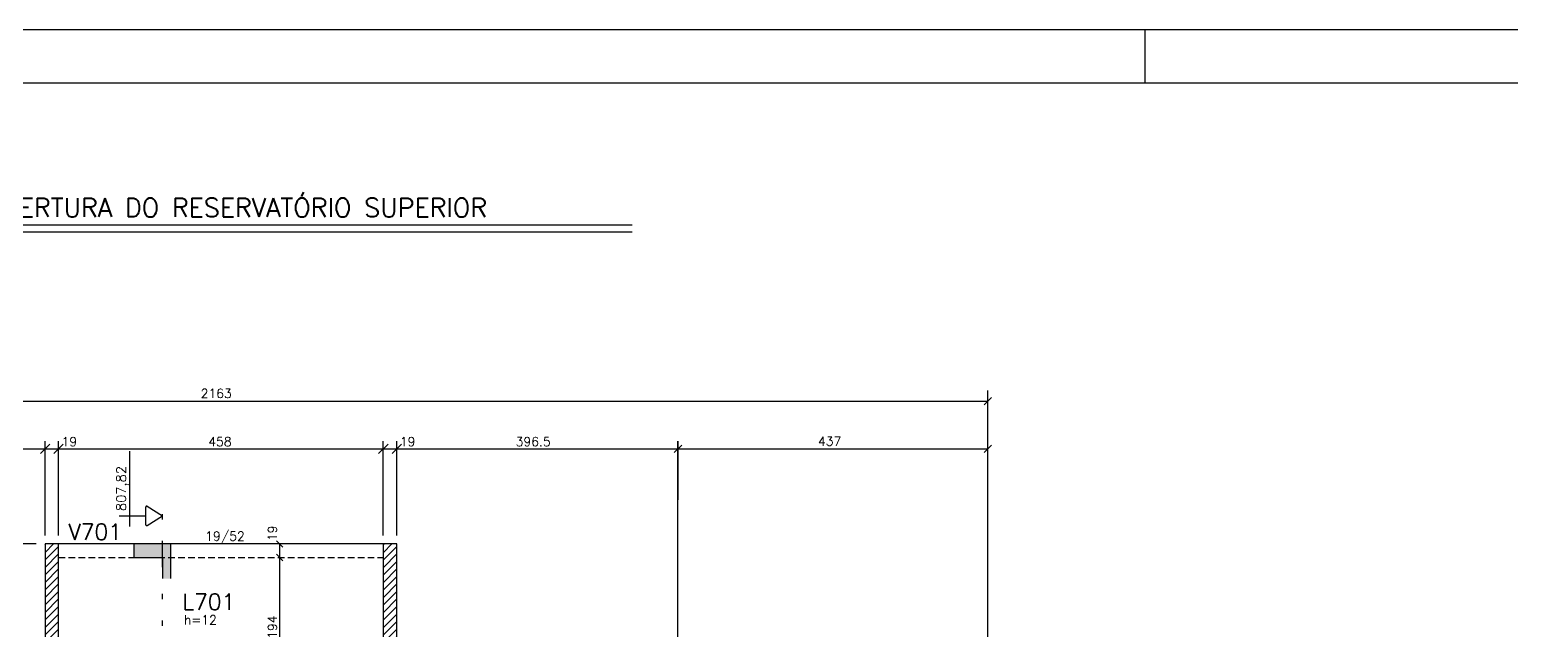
# Model space of a CAD drawing. Extents: x 26936 to 34826, y 0 to 4455.
# Drawn here: x 28528 to 30618, y 3607 to 4455 of the extents above; entities that cross this region are included whole.
import ezdxf

# ---------------------------------------------------------------- set-up
doc = ezdxf.new("R2010")
doc.units = 0
doc.header["$LTSCALE"] = 75
doc.header["$MEASUREMENT"] = 0
doc.linetypes.add('ESTILO_TQS_0004', pattern=[2, 0.5, -0.4, 0.1, -0.4, 0.1, -0.5])
doc.linetypes.add('HIDDEN2', pattern=[0.1875, 0.125, -0.0625])
doc.layers.get('0').update_dxf_attribs({"color": 3, "linetype": 'CONTINUOUS'})
for name, color, linetype in [('1', 2, 'CONTINUOUS'), ('205', 1, 'ESTILO_TQS_0004'), ('210', 2, 'HIDDEN2'), ('212', 3, 'CONTINUOUS'), ('216', 3, 'CONTINUOUS'), ('220', 5, 'CONTINUOUS'), ('221', 1, 'CONTINUOUS'), ('222', 6, 'CONTINUOUS'), ('226', 4, 'CONTINUOUS'), ('231', 1, 'CONTINUOUS'), ('233', 6, 'CONTINUOUS'), ('250', 1, 'CONTINUOUS'), ('253', 253, 'CONTINUOUS')]:
    doc.layers.add(name, color=color, linetype=linetype)
doc.styles.get("Standard").update_dxf_attribs({"font": 'ROMANS.SHX'})

# ---------------------------------------------------------------- blocks, each defined once
blk = doc.blocks.new('_H6C7497E514-005')
for p, q in [((2430.934241, -16321.537596), (2442.739188, -16309.732649)), ((2430.934241, -16310.930994), (2432.132586, -16309.732649)), ((2430.934241, -16332.144198), (2449.934241, -16313.144198)), ((2430.934241, -16342.750799), (2449.934241, -16323.750799)), ((2430.934241, -16353.357401), (2449.934241, -16334.357401)), ((2430.934241, -16363.964003), (2449.934241, -16344.964003)), ((2430.934241, -16374.570604), (2449.934241, -16355.570604)), ((2430.934241, -16385.177206), (2449.934241, -16366.177206)), ((2430.934241, -16395.783808), (2449.934241, -16376.783808)), ((2430.934241, -16406.39041), (2449.934241, -16387.39041)), ((2430.934241, -16416.997011), (2449.934241, -16397.997011)), ((2430.934241, -16427.603613), (2449.934241, -16408.603613)), ((2430.934241, -16438.210215), (2449.934241, -16419.210215)), ((2430.934241, -16448.816816), (2449.934241, -16429.816816)), ((2430.934241, -16459.423418), (2449.934241, -16440.423418)), ((2430.934241, -16470.03002), (2449.934241, -16451.03002)), ((2430.934241, -16480.636622), (2449.934241, -16461.636622)), ((2430.934241, -16491.243223), (2449.934241, -16472.243223)), ((2430.934241, -16501.849825), (2449.934241, -16482.849825)), ((2430.934241, -16512.456427), (2449.934241, -16493.456427)), ((2430.934241, -16523.063028), (2449.934241, -16504.063028)), ((2430.934241, -16533.66963), (2449.934241, -16514.66963)), ((2433.478068, -16541.732406), (2449.934241, -16525.276232)), ((2444.084512, -16541.732562), (2449.934241, -16535.882834))]:
    blk.add_line(p, q)

msp = doc.modelspace()

# ---------------------------------------------------------------- linework, layer by layer
for p, q in [((26936.1, 4455), (34826.1, 4455)), ((30101.1, 4380), (30101.1, 4455))]:
    msp.add_line(p, q)
at = {"layer": '1'}
msp.add_lwpolyline([(29026.9, 3728.9), (28568.9, 3728.9)], dxfattribs=at)
at = {"layer": '205'}
msp.add_line((28715.3, 3545.9), (28715.3, 3788), dxfattribs=at)
at = {"layer": '210'}
msp.add_lwpolyline([(28568.9, 3709.9), (29026.9, 3709.9)], dxfattribs=at)
at = {"layer": '216'}
for p, q in [((29874.1, 3925.2), (29884.7, 3935.8)), ((28543.3, 3856.5), (28556.6, 3869.8)), ((28562.3, 3856.5), (28575.6, 3869.8)), ((29020.3, 3856.5), (29033.6, 3869.8)), ((29039.3, 3856.5), (29052.6, 3869.8)), ((29437.1, 3857.8), (29447.7, 3868.4)), ((29874.1, 3857.8), (29884.7, 3868.4)), ((28885.3, 3724.3), (28876.3, 3733.4)), ((28885.3, 3705.3), (28876.3, 3714.4))]:
    msp.add_line(p, q, dxfattribs=at)
at = {"layer": '220'}
msp.add_lwpolyline([(28727.3, 3679.9), (28727.3, 3728.9), (28675.3, 3728.9), (28675.3, 3709.9), (28715.3, 3709.9), (28715.3, 3679.9)], dxfattribs=at)
at = {"layer": '222'}
for p, q in [((27123.6, 4380), (34751.1, 4380)), ((28218.3, 4179.4), (29377.6, 4179.4))]:
    msp.add_line(p, q, dxfattribs=at)
for points in [[(28549.9, 3496.9), (28549.9, 3496.9), (28568.9, 3496.9), (28568.9, 3709.9), (28568.9, 3709.9), (28568.9, 3728.9), (28549.9, 3728.9), (28549.9, 3496.9)], [(29045.9, 3496.9), (29045.9, 3728.9), (29026.9, 3728.9), (29026.9, 3709.9), (29026.9, 3709.9), (29026.9, 3496.9), (29045.9, 3496.9), (29045.9, 3496.9)]]:
    msp.add_lwpolyline(points, dxfattribs=at)
at = {"layer": '231'}
for p, q in [((28669.3, 3753.5), (28669.3, 3859.7)), ((28654.3, 3768.5), (28691.8, 3768.5)), ((28691.8, 3768.5), (28691.8, 3780.9)), ((28691.8, 3756.1), (28691.8, 3768.5)), ((28693.9, 3782.1), (28715.3, 3768.5)), ((28693.9, 3754.9), (28715.3, 3768.5))]:
    msp.add_line(p, q, dxfattribs=at)
for centre, start, end in [((28693.2, 3780.9), 57.6277, 180), ((28693.2, 3756.1), 180, 302.377)]:
    msp.add_arc(centre, 1.36, start, end, dxfattribs=at)
at = {"layer": '250'}
for p, q in [((28218.3, 4169.4), (29377.6, 4169.4)), ((27716.4, 3930.5), (29879.4, 3930.5)), ((29879.4, 3286.9), (29879.4, 3945.5)), ((28549.9, 3740.9), (28549.9, 3874.1)), ((28568.9, 3740.9), (28568.9, 3874.1)), ((29026.9, 3740.9), (29026.9, 3874.1)), ((29045.9, 3740.9), (29045.9, 3874.1)), ((28153.4, 3863.1), (28549.9, 3863.1)), ((28549.9, 3863.1), (28568.9, 3863.1)), ((28568.9, 3863.1), (29026.9, 3863.1)), ((29026.9, 3863.1), (29045.9, 3863.1)), ((29045.9, 3863.1), (29442.4, 3863.1)), ((29442.4, 3863.1), (29879.4, 3863.1)), ((28537.2, 3728.9), (27484.9, 3728.9)), ((28880.8, 3709.9), (28880.8, 3728.9)), ((28880.8, 3515.9), (28880.8, 3709.9))]:
    msp.add_line(p, q, dxfattribs=at)
msp.add_lwpolyline([(29442.4, 3527.9), (29442.4, 3874.1), (29442.4, 3791.4)], dxfattribs=at)
at = {"layer": '253'}
for points in [[(28727.3, 3728.9), (28715.3, 3709.9), (28675.3, 3728.9)], [(28715.3, 3709.9), (28675.3, 3709.9), (28675.3, 3728.9)], [(28675.3, 3728.9), (28675.3, 3709.9), (28675.3, 3728.9)], [(28727.3, 3679.9), (28715.3, 3679.9), (28727.3, 3728.9)], [(28715.3, 3679.9), (28715.3, 3709.9), (28727.3, 3728.9)]]:
    msp.add_solid(points, dxfattribs=at)

# ---------------------------------------------------------------- block references
at = {"layer": '221'}
for p in [(26119, 20038.6), (26596, 20038.6)]:
    msp.add_blockref('_H6C7497E514-005', p, dxfattribs=at)

# ---------------------------------------------------------------- texts
msp.add_text('807,82', height=13.5, rotation=90).set_placement((28663.9, 3775.3))
at = {"layer": '212'}
msp.add_text('19/52', height=12.75, dxfattribs=at).set_placement((28775.7, 3733.5))
at = {"layer": '216'}
for s, p in [('2163', (28769.4, 3935)), ('19', (28573.2, 3867)), ('458', (28780.1, 3867)), ('19', (29050.2, 3867)), ('396.5', (29213.6, 3867)), ('437', (29639.9, 3867.6)), ('h=12', (28745.7, 3615.4))]:
    msp.add_text(s, height=12.75, dxfattribs=at).set_placement(p)
for s, p in [('19', (28876.9, 3733.1)), ('194', (28876.9, 3595))]:
    msp.add_text(s, height=12.75, rotation=90, dxfattribs=at).set_placement(p)
at = {"layer": '222'}
msp.add_text('FORMAS DA COBERTURA DO RESERVATÓRIO SUPERIOR', height=26.25, dxfattribs=at).set_placement((28222.6, 4190.6))
at = {"layer": '226'}
msp.add_text('L701', height=22.5, dxfattribs=at).set_placement((28743.8, 3636))
at = {"layer": '233'}
msp.add_text('V701', height=22.5, dxfattribs=at).set_placement((28583, 3734.7))

doc.saveas('drawing.dxf')
